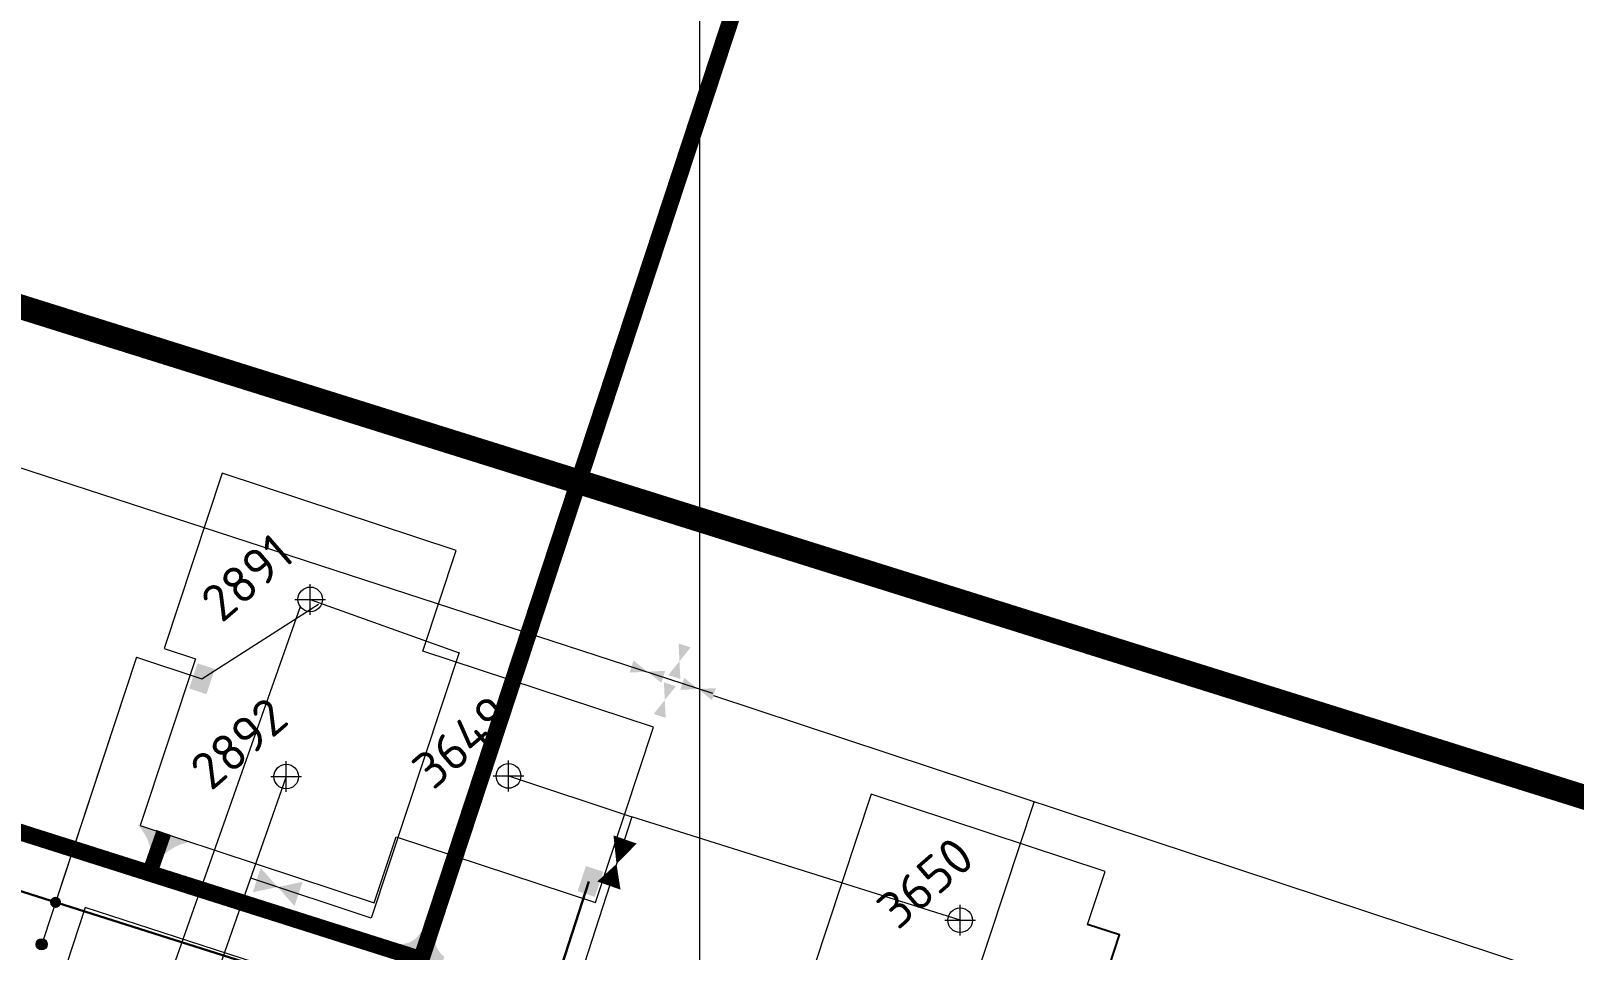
# Model space of a CAD drawing. Header units: millimetres. Extents: x 519 to 9564855, y -810 to 5021775.
# Drawn here: x 9544783 to 9545284, y 4998127 to 4998426 of the extents above; entities that cross this region are included whole.
import ezdxf

# ---------------------------------------------------------------- set-up
doc = ezdxf.new("R2010")
doc.units = ezdxf.units.MM
doc.header["$LTSCALE"] = 2
doc.header["$MEASUREMENT"] = 0
doc.header["$PDMODE"] = 2
doc.header["$PDSIZE"] = 5
doc.linetypes.add('92051501$0$GROUND1', pattern=[60, 50, -10])
for name, color, linetype in [('164 скв. на 2011 год (измененные)', 121, 'Continuous'), ('Existing roads', 41, 'Continuous'), ('GRID_PULKOVO', 7, 'Continuous'), ('OilColl&Flowlines', 3, 'Continuous'), ('Stage VII wells', 9, 'Continuous'), ('Stage8 wlls text', 7, 'Continuous'), ('Газопровод', 4, 'Continuous'), ('Скважины на 2025 год _ОСМОТР', 5, 'Continuous')]:
    doc.layers.add(name, color=color, linetype=linetype)
for name, color, linetype, lineweight in [('нефтяной коллектор 2021', 90, 'Continuous', 50), ('Скважины на 2023 год', 201, 'Continuous', 20), ('ТХ_Проект. НГ', 244, 'g_122_n', 50), ('Электро', 1, 'Continuous', 30), ('Электроснаб', 1, 'Continuous', 18), ('Электроснабжене', 1, 'Continuous', 18)]:
    doc.layers.add(name, color=color, linetype=linetype, lineweight=lineweight)
doc.styles.add('Elect', font='isocpeur.ttf')
doc.styles.add('Line_GUGK', font='')
doc.styles.get('Line_GUGK').set_extended_font_data('Bm431', italic=True)
doc.linetypes.add('g_122_n', pattern='A,2,-2,3,-0.6,["Н",Line_GUGK,S=2,R=0,X=0,Y=-1],-3,3,-2,8,-2,8,-2,6', length=41.6)

msp = doc.modelspace()

# ---------------------------------------------------------------- hatches: boundary and pattern name
at = {"layer": 'Existing roads', "lineweight": 0}
h = msp.add_hatch(color=256, dxfattribs=at)
h.paths.add_polyline_path([(9544823.61505, 4998157.88959), (9544822.02782, 4998158.48636, 0.155118741), (9544817.49516, 4998168.02337), (9544826.05076, 4998165.27023)])
h.paths.add_polyline_path([(9544825.14076, 4998157.31597), (9544823.61505, 4998157.88959), (9544826.05076, 4998165.27023), (9544834.84669, 4998162.43974, 0.161550784)])
h = msp.add_hatch(color=256, dxfattribs=at)
h.paths.add_polyline_path([(9544914.1031, 4998131.89231), (9544909.43128, 4998133.08258, -0.41813173), (9544900.11455, 4998129.92676), (9544899.64613, 4998127.44054), (9544907.07539, 4998125.57363), (9544916.54347, 4998122.40163), (9544917.09315, 4998125.0951, -0.263079547)])
h.paths.add_polyline_path([(9544916.54347, 4998122.40163), (9544907.07539, 4998125.57363), (9544899.64613, 4998127.44054), (9544899.18917, 4998125.01511), (9544915.87161, 4998119.72801)])
at = {"layer": 'нефтяной коллектор 2021', "lineweight": 0, "ltscale": 50}
h = msp.add_hatch(color=5, dxfattribs=at)
h.dxf.hatch_style = 1
h.paths.add_polyline_path([(9544989.90113, 4998216.58208), (9544993.8255, 4998215.30563), (9544993.53744, 4998221.09082)])
h.paths.add_polyline_path([(9544997.17374, 4998225.59957), (9544993.24937, 4998226.87602), (9544993.53744, 4998221.09082)])
h = msp.add_hatch(color=5, dxfattribs=at)
h.dxf.hatch_style = 1
h.paths.add_polyline_path([(9544987.63722, 4998214.0558), (9544988.91368, 4998217.98017), (9544983.12848, 4998217.6921)])
h.paths.add_polyline_path([(9544978.61974, 4998221.32841), (9544977.34328, 4998217.40404), (9544983.12848, 4998217.6921)])
h = msp.add_hatch(color=5, dxfattribs=at)
h.dxf.hatch_style = 1
h.paths.add_polyline_path([(9544985.13799, 4998203.95708), (9544989.06236, 4998202.68063), (9544988.7743, 4998208.46582)])
h.paths.add_polyline_path([(9544992.4106, 4998212.97457), (9544988.48623, 4998214.25102), (9544988.7743, 4998208.46582)])
h = msp.add_hatch(color=5, dxfattribs=at)
h.dxf.hatch_style = 1
h.paths.add_polyline_path([(9545004.0917, 4998208.4308), (9545005.36816, 4998212.35517), (9544999.58296, 4998212.0671)])
h.paths.add_polyline_path([(9544995.07422, 4998215.70341), (9544993.79777, 4998211.77904), (9544999.58296, 4998212.0671)])
at = {"layer": 'Электро'}
for points in [[(9544834.27733, 4998212.24449), (9544839.88956, 4998210.38751), (9544842.59679, 4998218.56937), (9544836.98456, 4998220.42635)], [(9544960.4433, 4998146.35175), (9544966.05553, 4998144.49476), (9544968.76276, 4998152.67662), (9544963.15053, 4998154.53361)]]:
    msp.add_hatch(color=256, dxfattribs=at).paths.add_polyline_path(points)
h = msp.add_hatch(color=256, dxfattribs=at)
edge = h.paths.add_edge_path()
edge.add_arc((9544790.87976, 4998142.72193), 1.80448, 0, 360)
at = {"layer": 'Электроснаб', "lineweight": 0}
for points in [[(9544834.27733, 4998212.24449), (9544839.88956, 4998210.38751), (9544842.59679, 4998218.56937), (9544836.98456, 4998220.42635)], [(9544960.4433, 4998146.35175), (9544966.05553, 4998144.49476), (9544968.76276, 4998152.67662), (9544963.15053, 4998154.53361)]]:
    msp.add_hatch(color=1, dxfattribs=at).paths.add_polyline_path(points)
h = msp.add_hatch(color=1, dxfattribs=at)
edge = h.paths.add_edge_path()
edge.add_arc((9544786.39327, 4998129.10457), 1.80448, 0, 360)
at = {"layer": 'Электроснабжене', "lineweight": 0}
for points in [[(9544834.27733, 4998212.24449), (9544839.88956, 4998210.38751), (9544842.59679, 4998218.56937), (9544836.98456, 4998220.42635)], [(9544960.4433, 4998146.35175), (9544966.05553, 4998144.49476), (9544968.76276, 4998152.67662), (9544963.15053, 4998154.53361)]]:
    msp.add_hatch(color=1, dxfattribs=at).paths.add_polyline_path(points)

# ---------------------------------------------------------------- linework, layer by layer
at = {"layer": '164 скв. на 2011 год (измененные)', "color": 0, "linetype": 'ByBlock', "lineweight": 0}
for points in [[(9544901.4874, 4998164.06994), (9544966.26255, 4998142.63702), (9544985.11798, 4998199.62241), (9544910.19504, 4998224.41305)], [(9545126.12404, 4998135.51403), (9545131.81798, 4998152.72241), (9545055.83745, 4998177.86299), (9545036.98202, 4998120.8776), (9545047.49598, 4998117.39872)]]:
    msp.add_lwpolyline(points, dxfattribs=at)
for centre in [(9544938, 4998183.8), (9545084.7, 4998136.9)]:
    msp.add_circle(centre, 4, dxfattribs=at)
for p in [(9544938, 4998183.8), (9545084.7, 4998136.9)]:
    msp.add_point(p, dxfattribs=at)
at = {"layer": 'Existing roads', "color": 3, "linetype": 'ByBlock', "lineweight": 0, "ltscale": 80}
msp.add_line((9544870.298, 4998238.77789), (9544743.30512, 4997878.21855, 0), dxfattribs=at)
at = {"layer": 'Existing roads', "lineweight": 0, "flags": 128}
for points, const_width in [([(9545032.23032, 4998496.54839), (9544909.38012, 4998123.375)], 5.4), ([(9544826.04182, 4998165.42685), (9544821.4819, 4998152.4004)], 5)]:
    msp.add_lwpolyline(points, dxfattribs=dict(at, const_width=const_width))
at = {"layer": 'Existing roads', "lineweight": 0, "const_width": 5.4, "elevation": 0.00005, "flags": 128}
msp.add_lwpolyline([(9544066.2012, 4998392.10802), (9544909.18418, 4998124.3074)], dxfattribs=at)
at = {"layer": 'GRID_PULKOVO', "lineweight": 0}
msp.add_line((9545000, 5010000), (9545000, 4992000), dxfattribs=at)
at = {"layer": 'OilColl&Flowlines', "color": 3, "linetype": 'ByBlock', "lineweight": 0}
for p, q in [((9544873.6, 4998241.2), (9544921.94433, 4998223.80635)), ((9544921.99671, 4998223.96467), (9544893.42969, 4998137.62868)), ((9545108.78205, 4998175.46444), (9545089.1, 4998116)), ((9544893.42969, 4998137.62868), (9544854.28222, 4998150.58187))]:
    msp.add_line(p, q, dxfattribs=at)
at = {"layer": 'OilColl&Flowlines', "color": 5, "linetype": 'ByBlock', "lineweight": 0}
for p, q in [((9544921.99671, 4998223.96467), (9544893.42969, 4998137.62868)), ((9544893.42969, 4998137.62868), (9544854.28222, 4998150.58187))]:
    msp.add_line(p, q, dxfattribs=at)
at = {"layer": 'OilColl&Flowlines', "lineweight": 0}
msp.add_line((9544865.8, 4998183.6), (9544757.11804, 4997873.6481, 0), dxfattribs=at)
at = {"layer": 'OilColl&Flowlines', "color": 3, "linetype": 'ByBlock', "lineweight": 0, "ltscale": 80}
for points in [[(9544938, 4998183.8), (9544978.04316, 4998170.55044)], [(9544978.04316, 4998170.55044), (9544870.01251, 4997836.29337)], [(9545084.7, 4998136.9), (9544978.04316, 4998170.55044)]]:
    msp.add_lwpolyline(points, dxfattribs=at)
at = {"layer": 'OilColl&Flowlines', "lineweight": 0}
msp.add_lwpolyline([(9544970.61974, 4998148.17641, 8, 0, 0), (9544973.07556, 4998155.18022, 0, 8, 0), (9544975.87043, 4998163.15095, 8, 8, 0)], format="xyseb", dxfattribs=at)
at = {"layer": 'OilColl&Flowlines', "color": 5, "linetype": 'ByBlock', "lineweight": 0}
for points in [[(9544857.51991, 4998153.86923), (9544863.02448, 4998147.68921), (9544854.92014, 4998146.01213)], [(9544871.12882, 4998149.36629), (9544868.52905, 4998141.50919), (9544863.02448, 4998147.68921)]]:
    msp.add_solid(points, dxfattribs=at)
at = {"layer": 'OilColl&Flowlines', "color": 3, "linetype": 'ByBlock', "lineweight": 0}
for points in [[(9544857.51991, 4998153.86923), (9544863.02448, 4998147.68921), (9544854.92014, 4998146.01213)], [(9544871.12882, 4998149.36629), (9544868.52905, 4998141.50919), (9544863.02448, 4998147.68921)]]:
    msp.add_solid(points, dxfattribs=at)
at = {"layer": 'Stage VII wells', "color": 0, "linetype": 'ByBlock', "lineweight": 0}
msp.add_lwpolyline([(9544836.32981, 4998221.91988), (9544818.38202, 4998167.6776), (9544894.36254, 4998142.53702), (9544901.4874, 4998164.06994)], dxfattribs=at)
msp.add_circle((9544865.8, 4998183.6), 4, dxfattribs=at)
msp.add_point((9544865.8, 4998183.6), dxfattribs=at)
at = {"layer": 'Stage8 wlls text', "color": 0, "linetype": 'ByBlock', "lineweight": 0}
msp.add_lwpolyline([(9544910.19504, 4998224.41305), (9544921.01798, 4998257.12241), (9544845.03745, 4998282.26299), (9544826.18202, 4998225.2776), (9544836.32981, 4998221.91988)], dxfattribs=at)
msp.add_circle((9544873.6, 4998241.2), 4, dxfattribs=at)
msp.add_point((9544873.6, 4998241.2), dxfattribs=at)
at = {"layer": 'Газопровод', "color": 132, "linetype": '92051501$0$GROUND1', "lineweight": 100, "const_width": 8}
msp.add_lwpolyline([(9538208.05719, 4999245.47995), (9538499.86844, 4999175.86436), (9538971.78223, 4999062.66574), (9539486.46585, 4999058.55934), (9539888.95267, 4999055.3481), (9540053.08435, 4998999.55479), (9541126.88452, 4999047.4904), (9541383.70351, 4998955.42621), (9541415.32969, 4999043.64948), (9541562.32872, 4998990.95352), (9541638.08906, 4999030.21862), (9542360.14316, 4998997.38363), (9542560.60032, 4998933.78826), (9542840.89936, 4999015.69811), (9543420.27442, 4998806.1659), (9543796.43093, 4998670.12811), (9544078.54831, 4998568.09977), (9544326.16537, 4998478.54853), (9544361.18195, 4998467.56086), (9544552.00801, 4998407.68251), (9544933.66012, 4998287.92581), (9545313.78318, 4998168.6489), (9545154.73463, 4997661.77778), (9545137.40509, 4997667.2452)], dxfattribs=at)
at = {"layer": 'Скважины на 2023 год', "color": 0, "linetype": 'ByBlock', "lineweight": 0}
msp.add_lwpolyline([(9544864.88679, 4998080.46211), (9544876.52795, 4998116.28992), (9544800.44343, 4998141.01128), (9544788.30331, 4998103.64785)], dxfattribs=at)
at = {"layer": 'Скважины на 2025 год _ОСМОТР', "color": 0, "linetype": 'ByBlock', "lineweight": -2}
msp.add_lwpolyline([(9545047.49598, 4998117.39872), (9545041.78723, 4998099.82898), (9545117.87175, 4998075.10762), (9545136.41277, 4998132.17102), (9545126.12404, 4998135.51403)], dxfattribs=at)
at = {"layer": 'ТХ_Проект. НГ', "color": 5, "lineweight": 0, "ltscale": 0.3}
msp.add_line((9545004.56381, 4998209.92376), (9546138.68093, 4997834.93272), dxfattribs=at)
msp.add_lwpolyline([(9545004.41142, 4998210.57473), (9544758.55922, 4998290.65931)], dxfattribs=at)
at = {"layer": 'Электро', "ltscale": 50}
msp.add_line((9543304.49609, 4998612.69113), (9545031, 4998066.8), dxfattribs=at)
at = {"layer": 'Электро', "ltscale": 0.5}
msp.add_line((9544964.11403, 4998149.51373), (9544945.9738, 4998093.68384), dxfattribs=at)
at = {"layer": 'Электроснаб', "color": 1, "lineweight": 0, "ltscale": 2}
msp.add_line((9544838.43706, 4998215.40693, 0), (9544876.3092, 4998239.6865), dxfattribs=at)
at = {"layer": 'Электроснаб', "color": 1, "lineweight": 0}
msp.add_line((9544817.12974, 4998222.39567, 0), (9544786.39327, 4998129.10457, 0), dxfattribs=at)
at = {"layer": 'Электроснаб', "color": 1, "lineweight": 0, "ltscale": 25}
msp.add_line((9544817.12195, 4998222.37203, 0), (9544838.43706, 4998215.40693, 0), dxfattribs=at)
at = {"layer": 'Электроснаб', "color": 1, "lineweight": 0}
msp.add_circle((9544786.39327, 4998129.10457), 1.80448, dxfattribs=at)
at = {"layer": 'Электроснабжене', "color": 1, "lineweight": 0, "ltscale": 2}
msp.add_line((9544838.43706, 4998215.40693, 0), (9544876.3092, 4998239.6865), dxfattribs=at)
at = {"layer": 'Электроснабжене', "color": 1, "lineweight": 0}
msp.add_line((9544817.12974, 4998222.39567, 0), (9544790.87976, 4998142.72193, 0), dxfattribs=at)
at = {"layer": 'Электроснабжене', "color": 1, "lineweight": 0, "ltscale": 25}
msp.add_line((9544817.12195, 4998222.37203, 0), (9544838.43706, 4998215.40693, 0), dxfattribs=at)

# ---------------------------------------------------------------- texts
at = {"layer": '164 скв. на 2011 год (измененные)', "color": 0, "linetype": 'ByBlock', "lineweight": 0, "style": 'Elect'}
for s, p in [('3649', (9544913.53955, 4998178.88079)), ('3650', (9545064.46672, 4998133.4093))]:
    msp.add_text(s, height=12, rotation=41, dxfattribs=at).set_placement(p)
at = {"layer": 'Stage VII wells', "color": 0, "linetype": 'ByBlock', "lineweight": 0, "style": 'Elect'}
msp.add_text('2892', height=12, rotation=41, dxfattribs=at).set_placement((9544841.4119, 4998178.65027))
at = {"layer": 'Stage8 wlls text', "color": 0, "linetype": 'ByBlock', "lineweight": 0, "style": 'Elect'}
msp.add_text('2891', height=12, rotation=41, dxfattribs=at).set_placement((9544844.88631, 4998233.24597))

doc.saveas('drawing.dxf')
